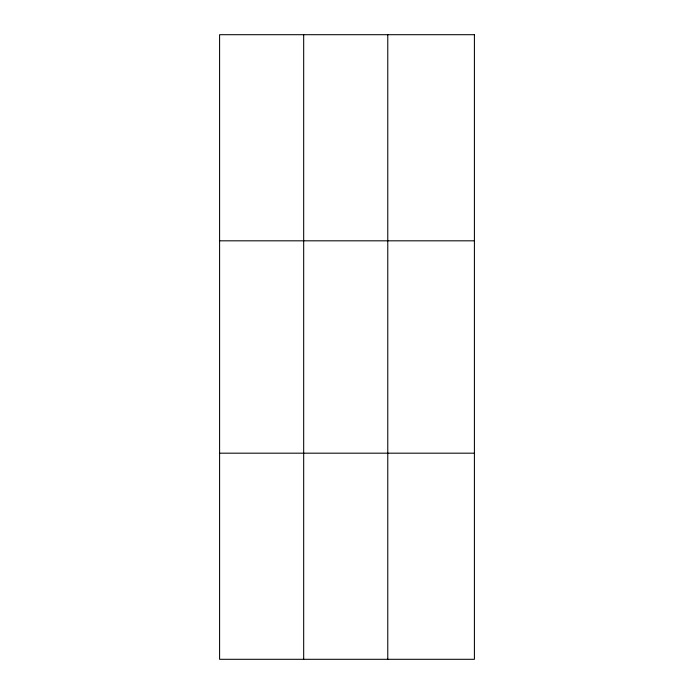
<?xml version="1.0" encoding="UTF-8"?>
<svg xmlns="http://www.w3.org/2000/svg" width="694" height="694" viewBox="0 0 694 694"><rect width="100%" height="100%" fill="white"/><g stroke="black" fill="none" stroke-linecap="round" stroke-linejoin="round"><path stroke-width="1.04" d="M303.677 659.3L303.677 34.7M387.773 659.3L387.773 34.7M219.59 240.818L474.41 240.818M219.59 453.182L474.41 453.182M474.41 34.7L474.41 659.3L219.59 659.3L219.59 34.7L474.41 34.7"/></g></svg>
